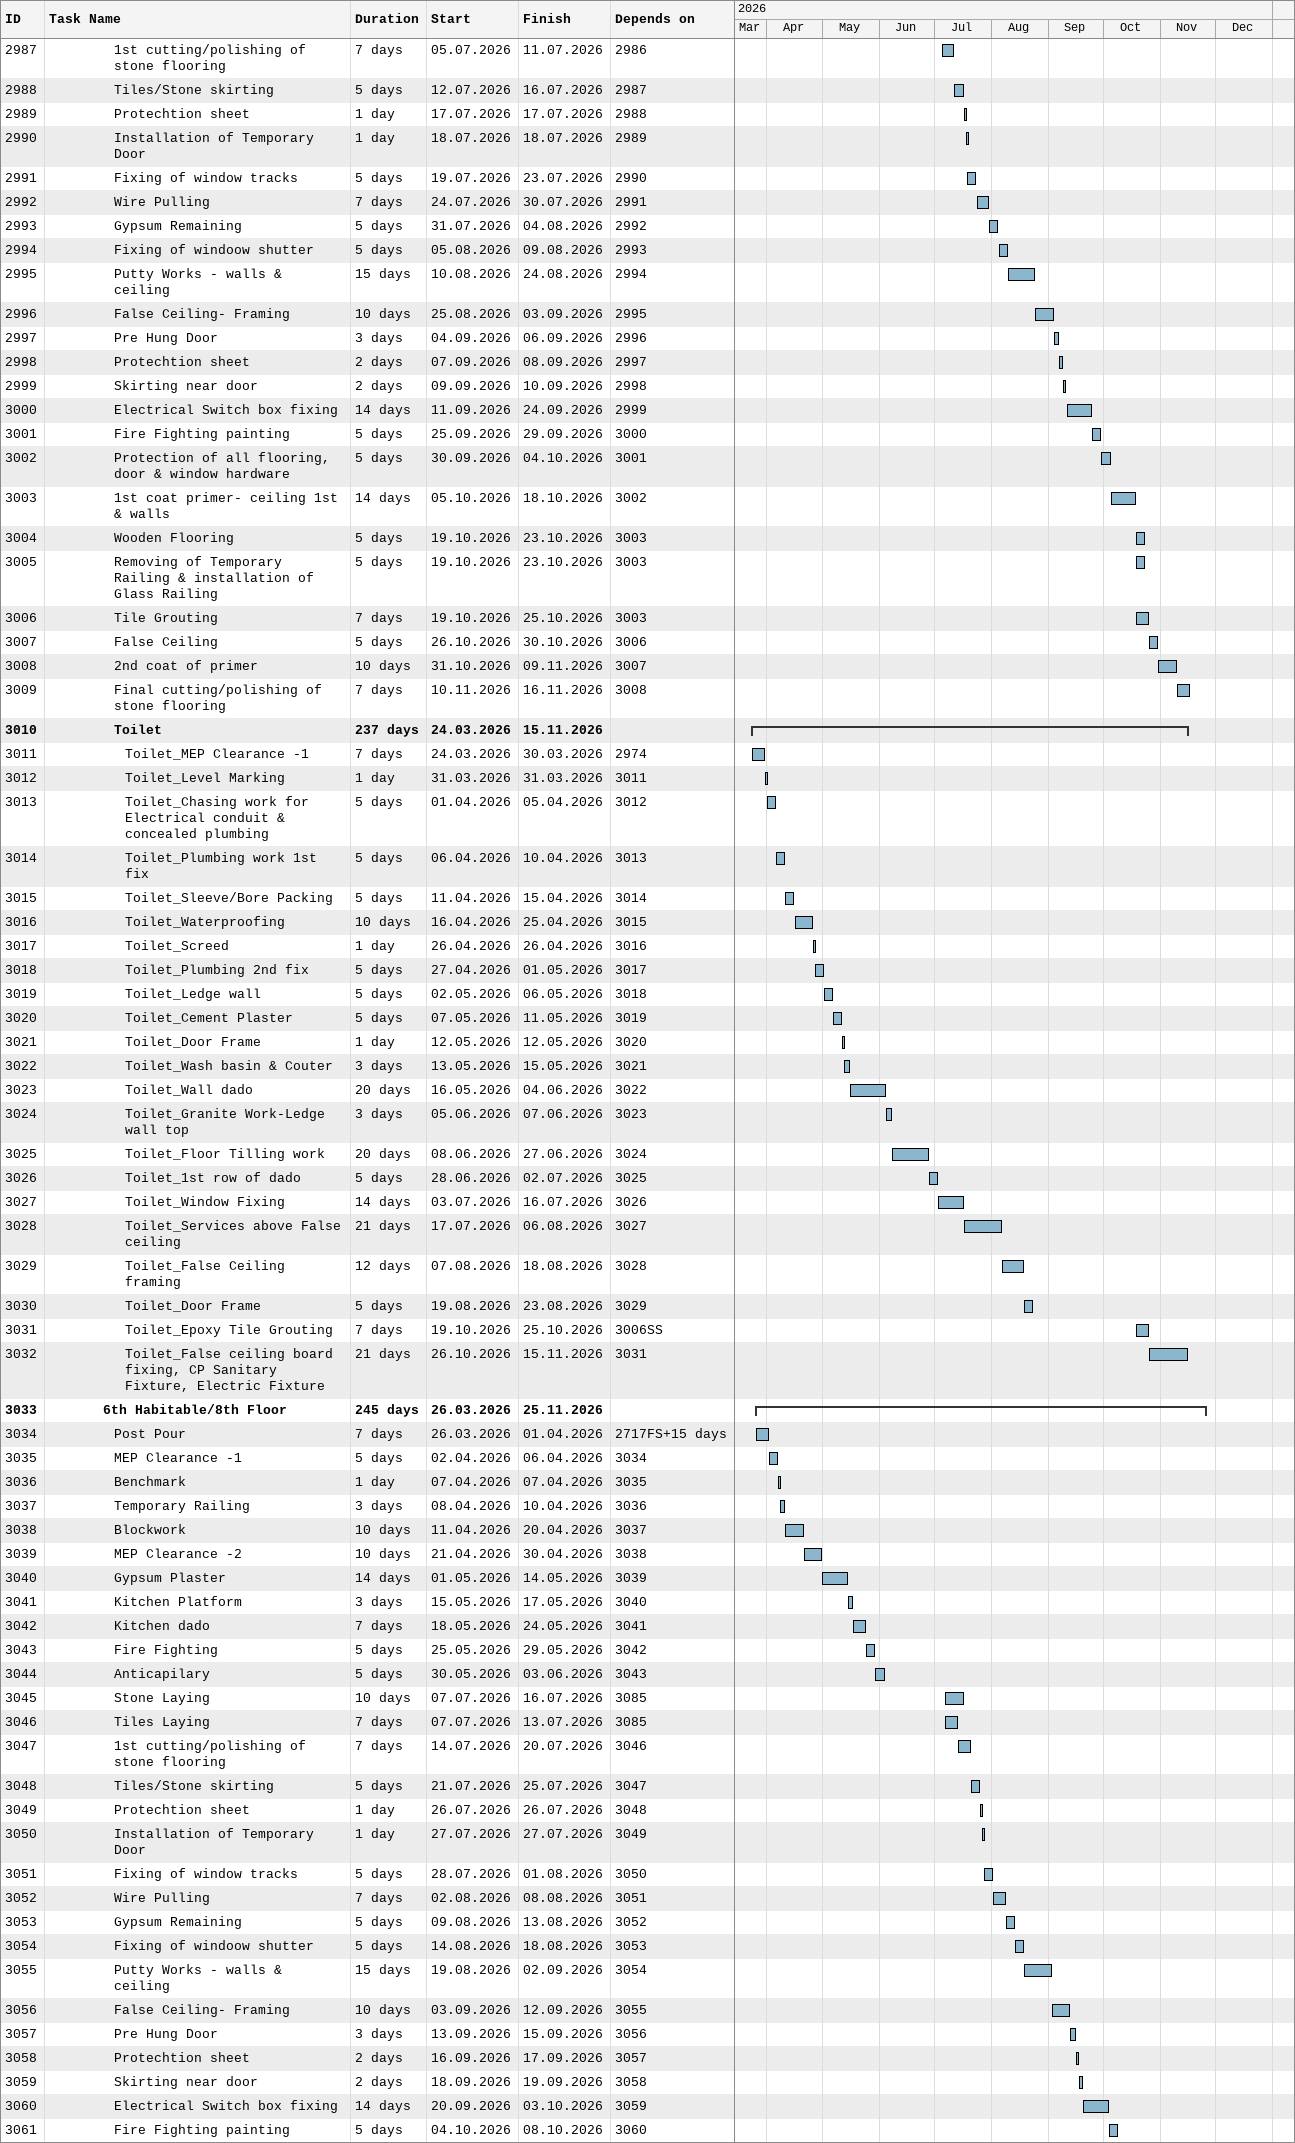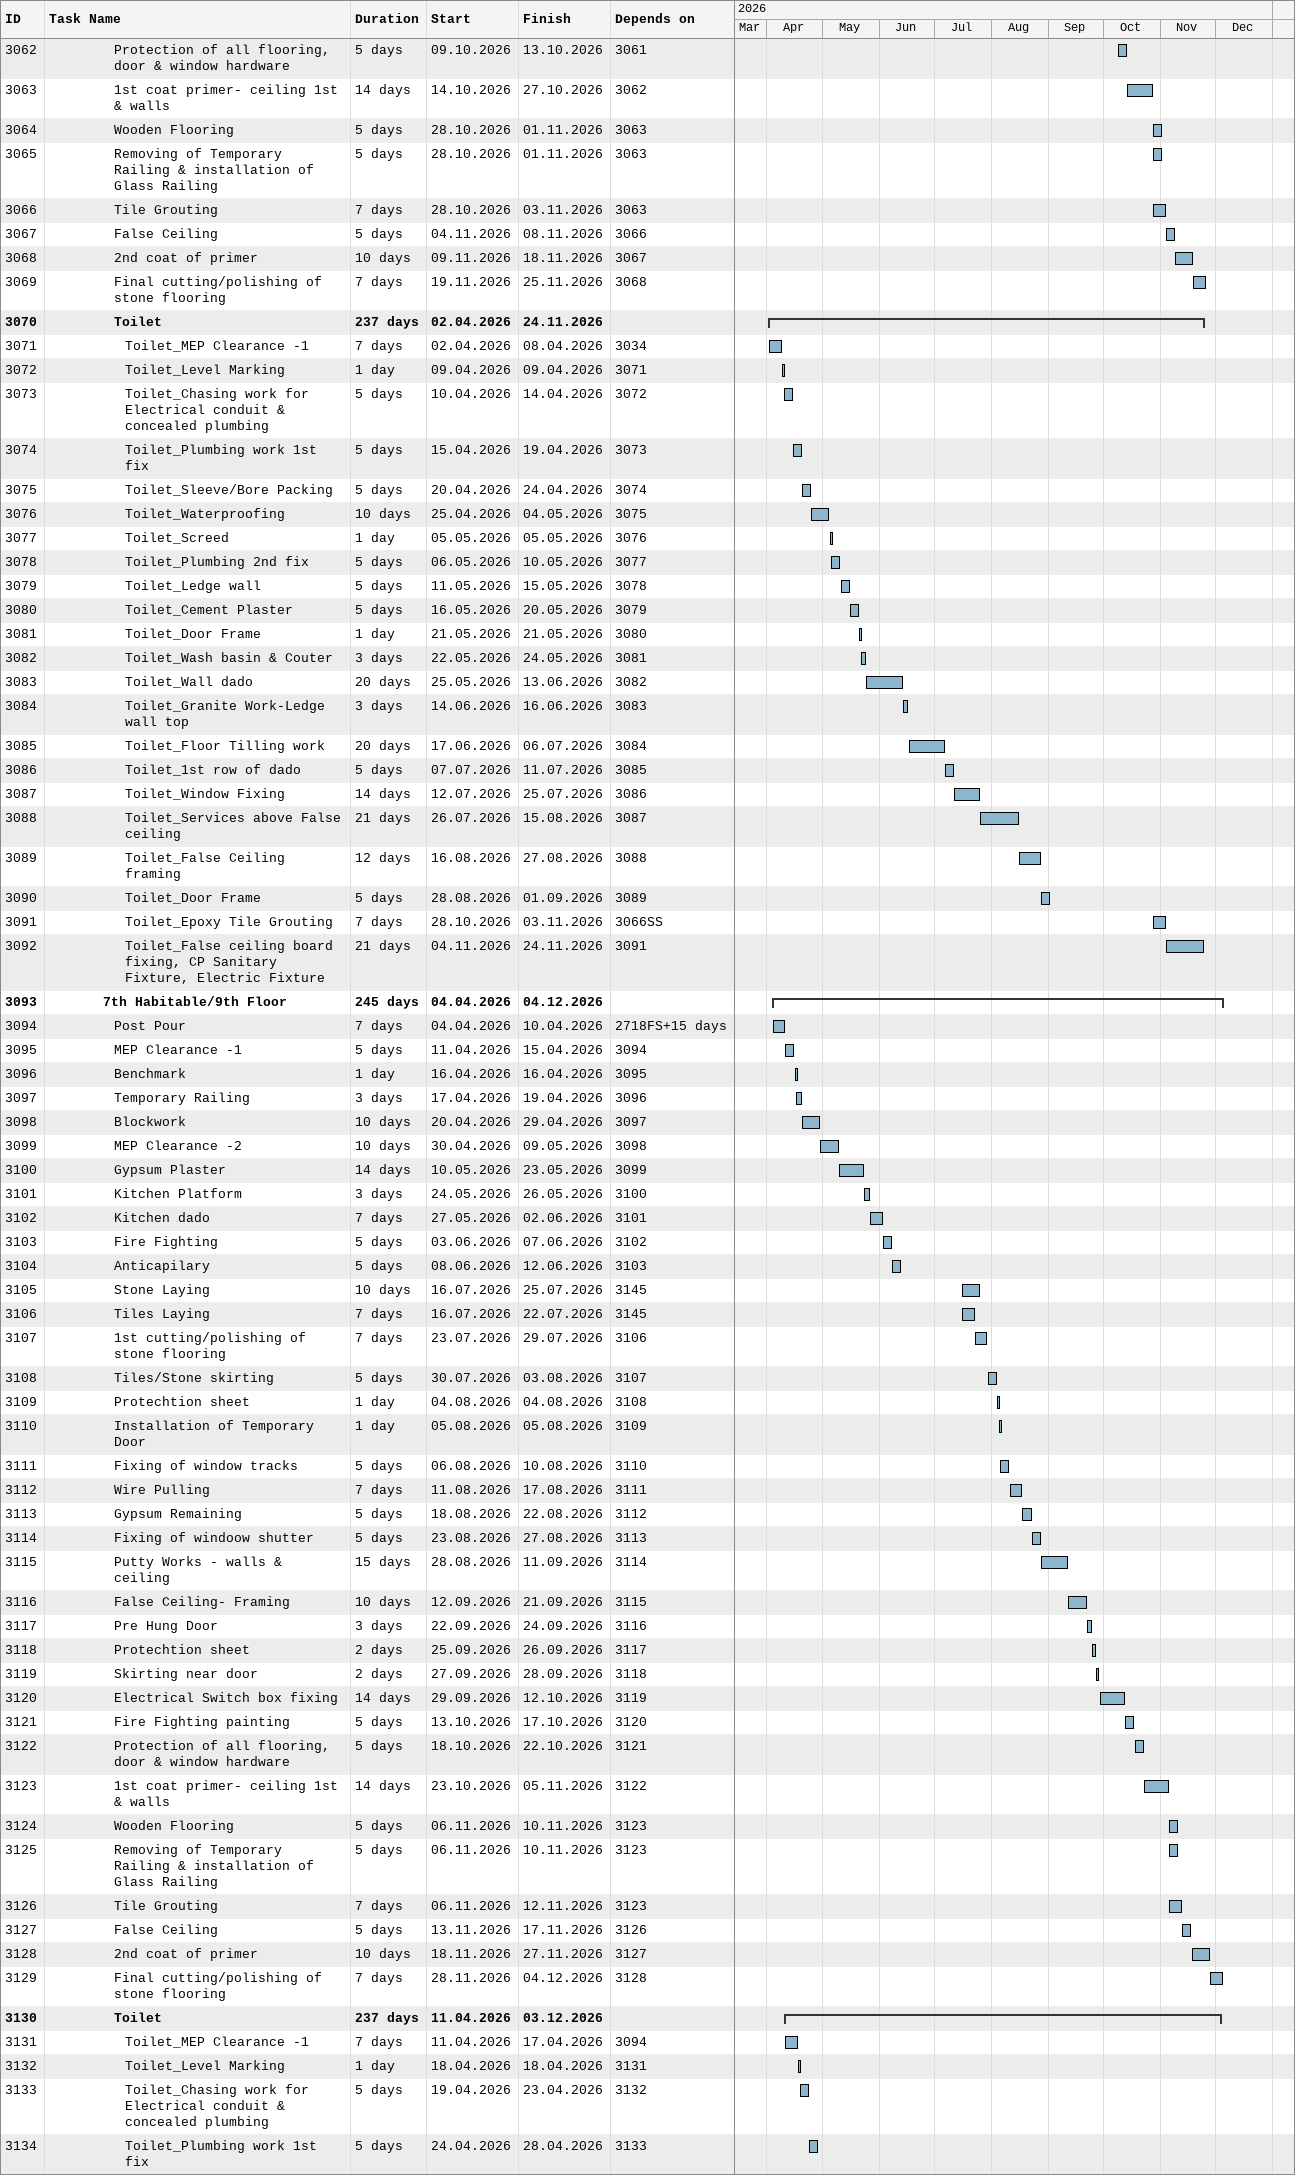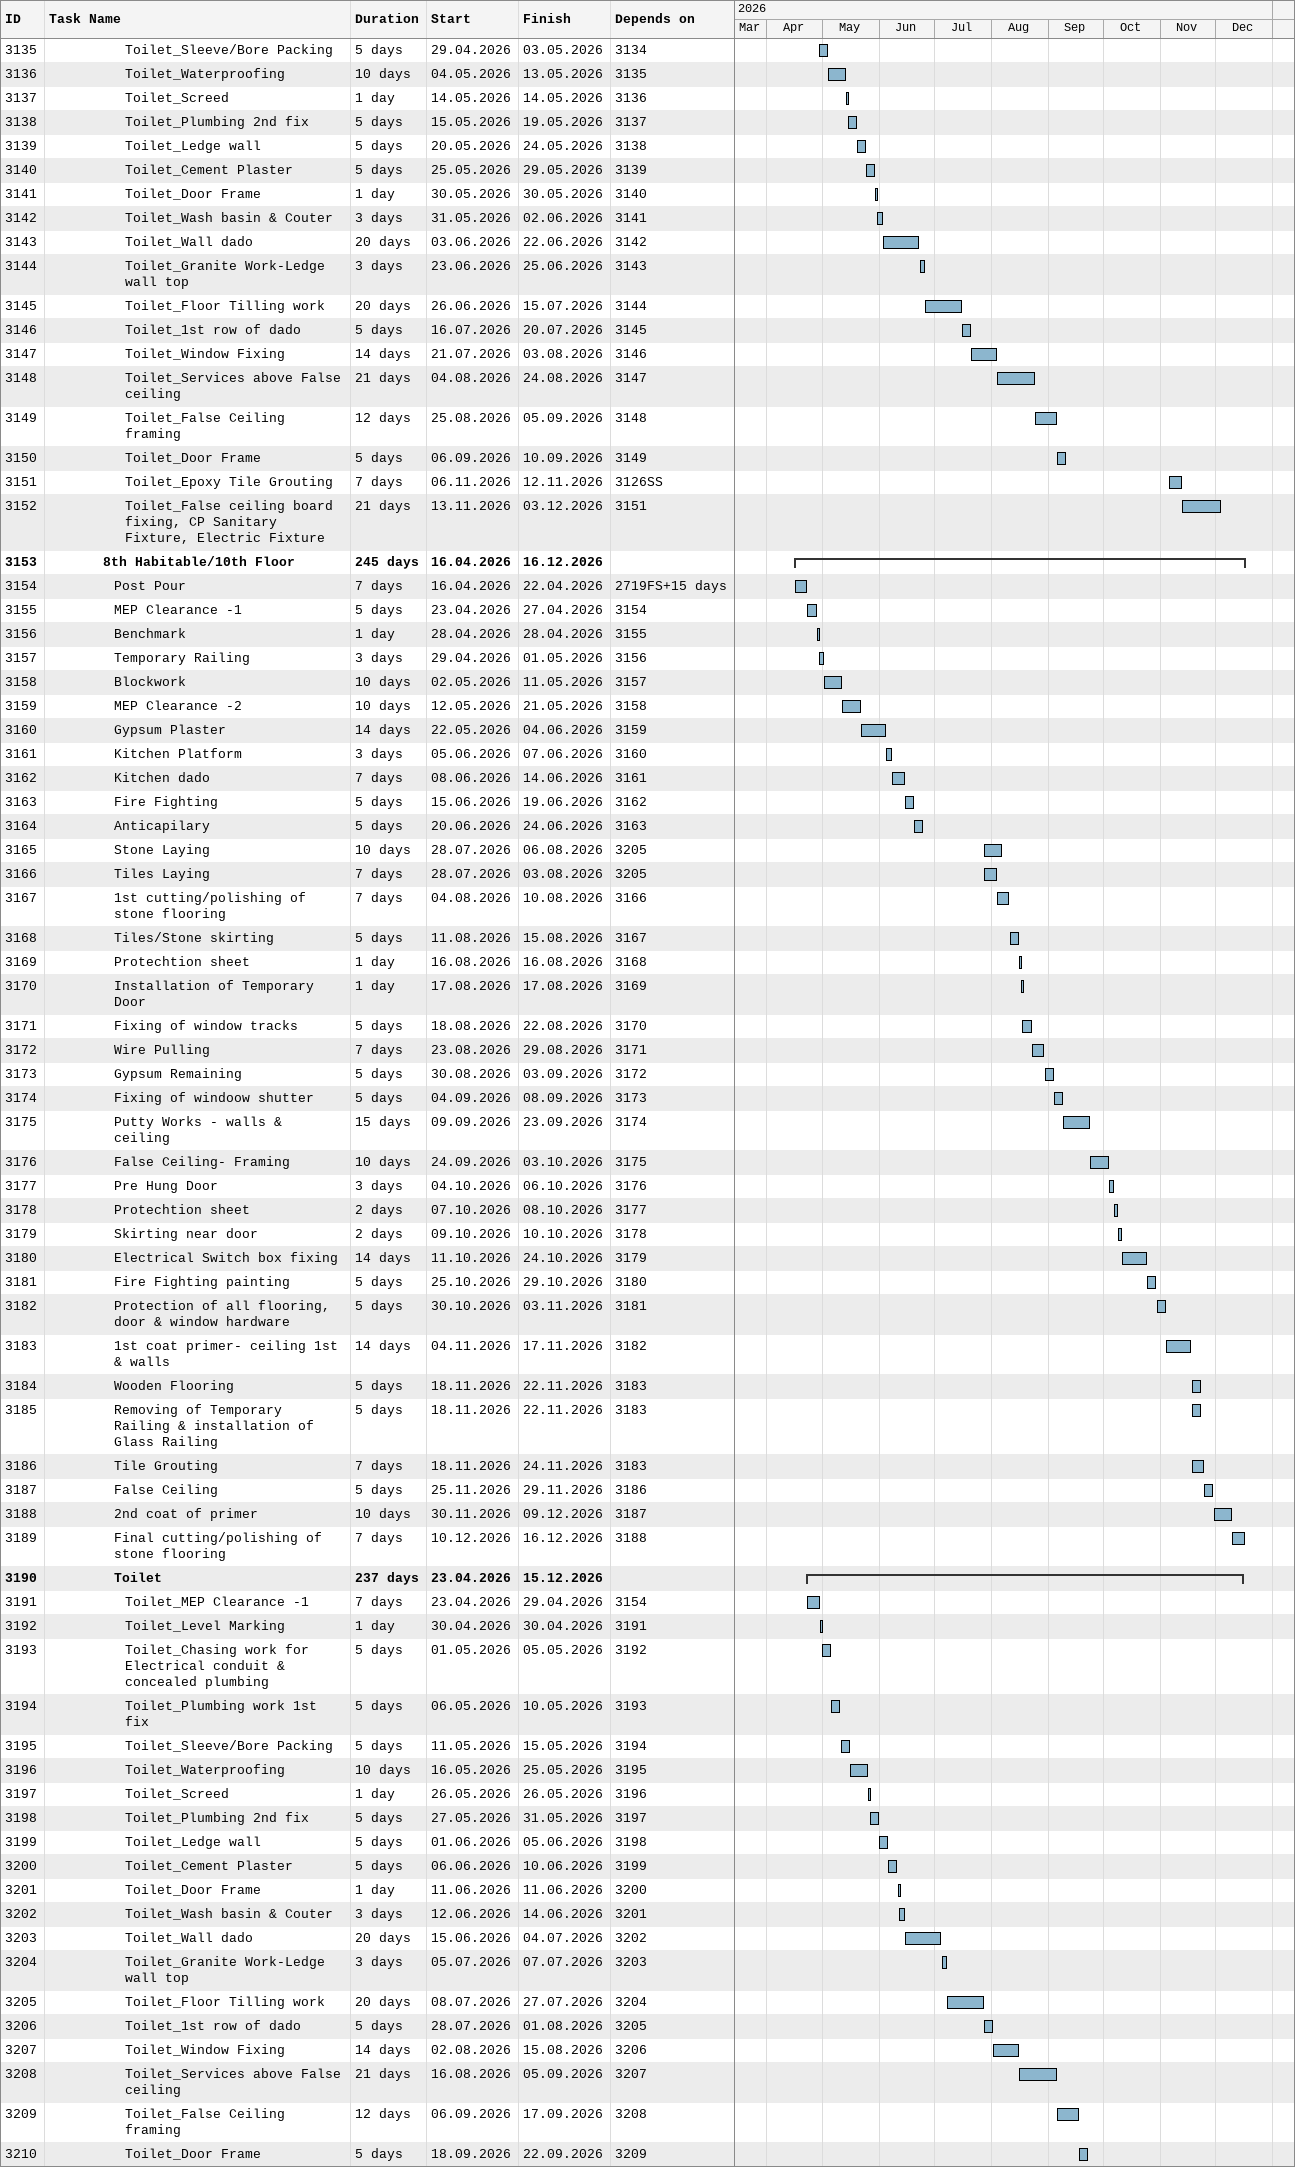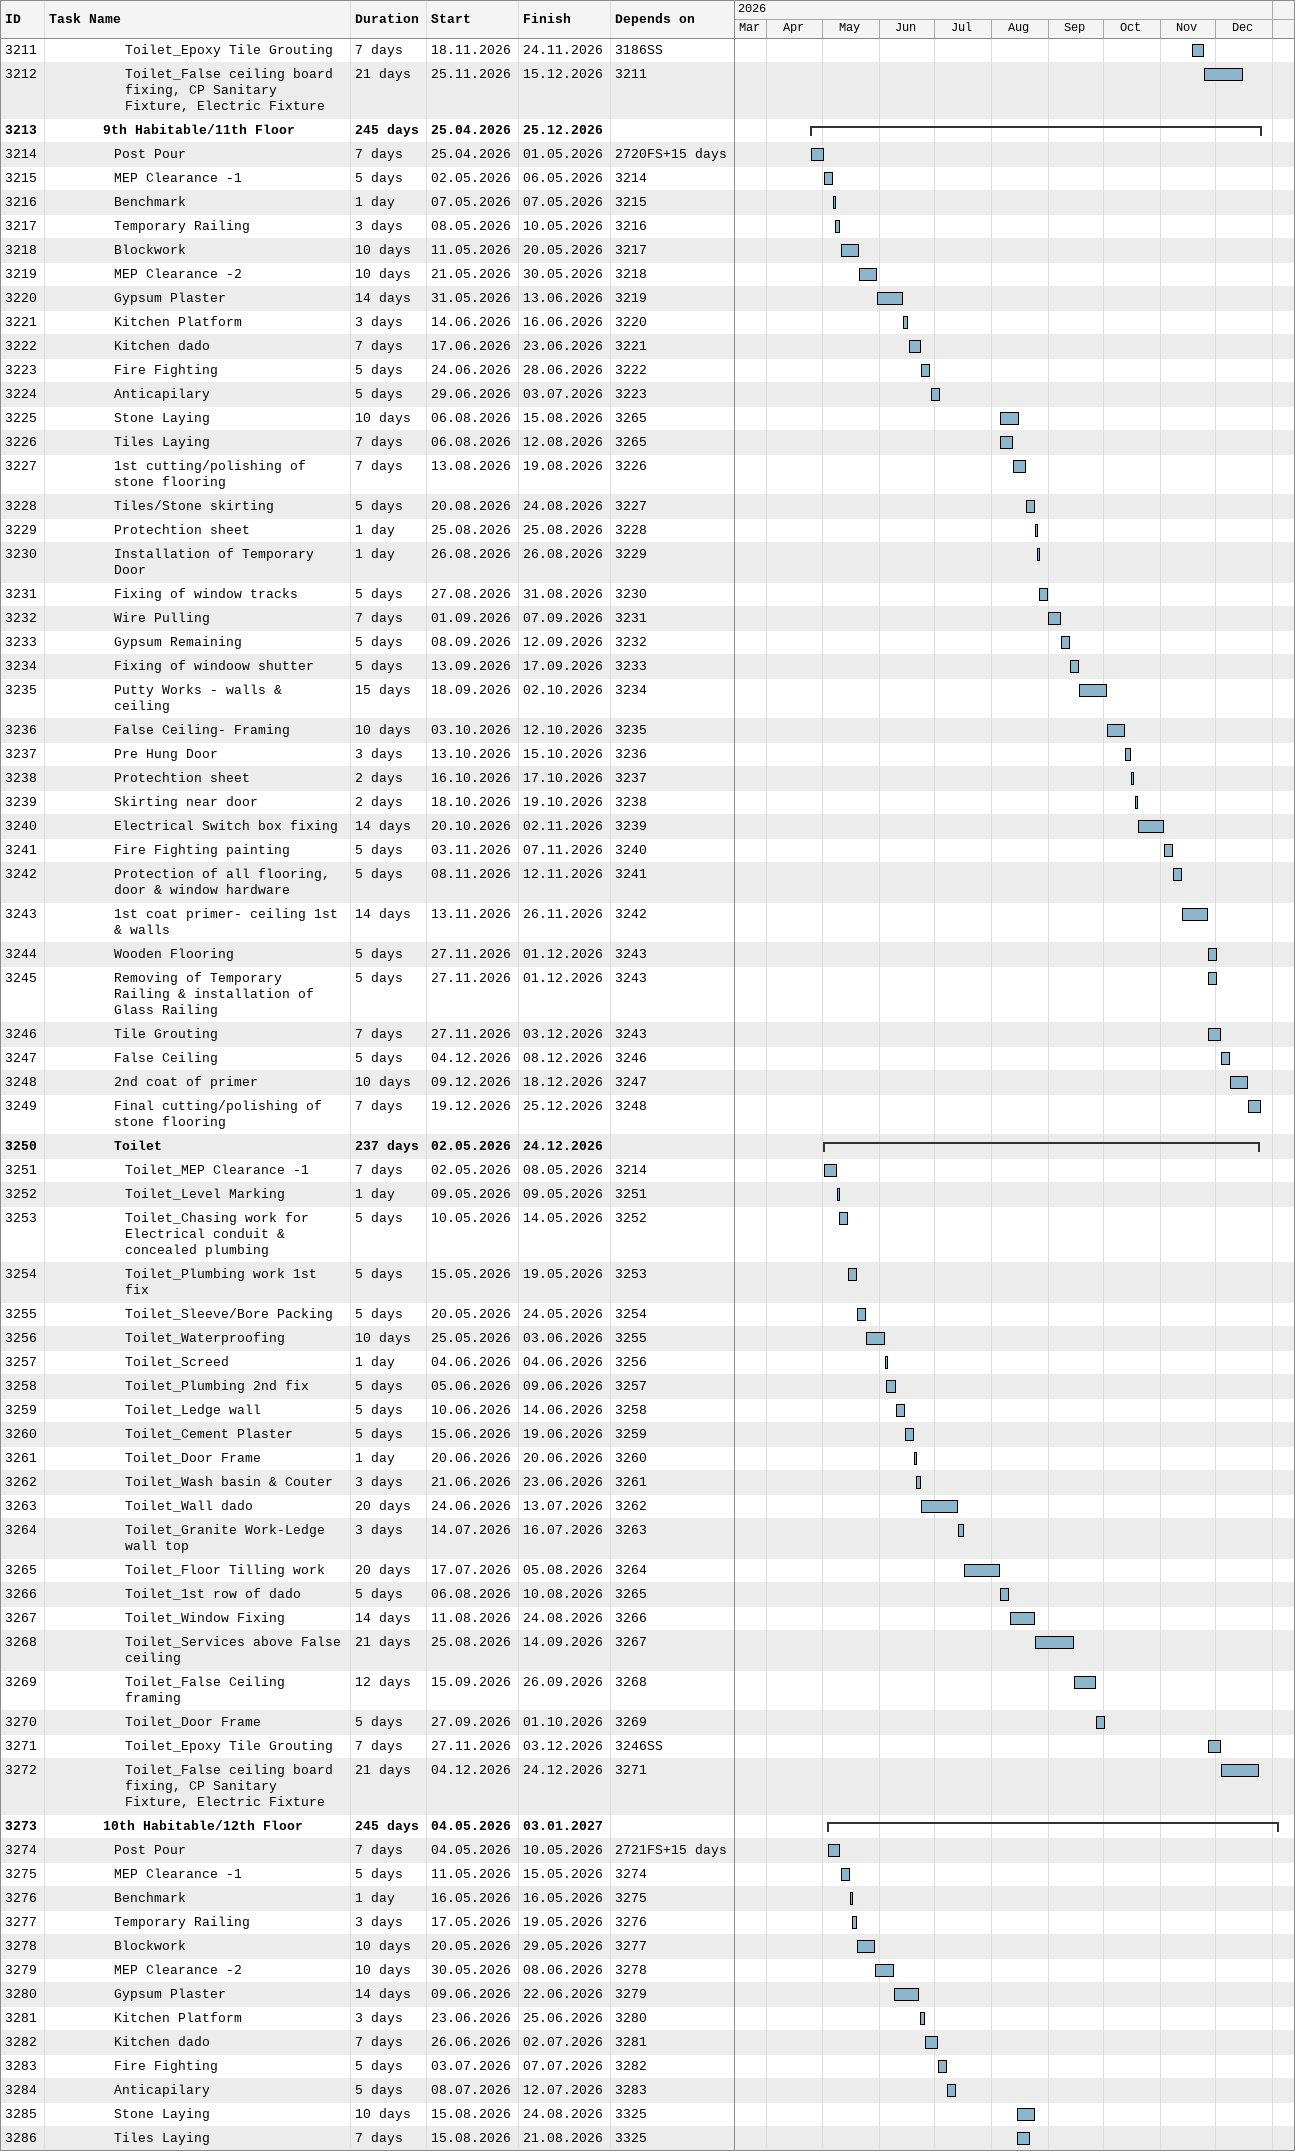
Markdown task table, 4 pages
| ID | Level | Task | Duration | Start | Finish | Predecessors |
|---|---|---|---|---|---|---|
| 2987 | 7 | 1st cutting/polishing of stone flooring | 7d | 2026-07-05 | 2026-07-11 | 2986 |
| 2988 | 7 | Tiles/Stone skirting | 5d | 2026-07-12 | 2026-07-16 | 2987 |
| 2989 | 7 | Protechtion sheet | 1d | 2026-07-17 | 2026-07-17 | 2988 |
| 2990 | 7 | Installation of Temporary Door | 1d | 2026-07-18 | 2026-07-18 | 2989 |
| 2991 | 7 | Fixing of window tracks | 5d | 2026-07-19 | 2026-07-23 | 2990 |
| 2992 | 7 | Wire Pulling | 7d | 2026-07-24 | 2026-07-30 | 2991 |
| 2993 | 7 | Gypsum Remaining | 5d | 2026-07-31 | 2026-08-04 | 2992 |
| 2994 | 7 | Fixing of windoow shutter | 5d | 2026-08-05 | 2026-08-09 | 2993 |
| 2995 | 7 | Putty Works - walls & ceiling | 15d | 2026-08-10 | 2026-08-24 | 2994 |
| 2996 | 7 | False Ceiling- Framing | 10d | 2026-08-25 | 2026-09-03 | 2995 |
| 2997 | 7 | Pre Hung Door | 3d | 2026-09-04 | 2026-09-06 | 2996 |
| 2998 | 7 | Protechtion sheet | 2d | 2026-09-07 | 2026-09-08 | 2997 |
| 2999 | 7 | Skirting near door | 2d | 2026-09-09 | 2026-09-10 | 2998 |
| 3000 | 7 | Electrical Switch box fixing | 14d | 2026-09-11 | 2026-09-24 | 2999 |
| 3001 | 7 | Fire Fighting painting | 5d | 2026-09-25 | 2026-09-29 | 3000 |
| 3002 | 7 | Protection of all flooring, door & window hardware | 5d | 2026-09-30 | 2026-10-04 | 3001 |
| 3003 | 7 | 1st coat primer- ceiling 1st & walls | 14d | 2026-10-05 | 2026-10-18 | 3002 |
| 3004 | 7 | Wooden Flooring | 5d | 2026-10-19 | 2026-10-23 | 3003 |
| 3005 | 7 | Removing of Temporary Railing & installation of Glass Railing | 5d | 2026-10-19 | 2026-10-23 | 3003 |
| 3006 | 7 | Tile Grouting | 7d | 2026-10-19 | 2026-10-25 | 3003 |
| 3007 | 7 | False Ceiling | 5d | 2026-10-26 | 2026-10-30 | 3006 |
| 3008 | 7 | 2nd coat of primer | 10d | 2026-10-31 | 2026-11-09 | 3007 |
| 3009 | 7 | Final cutting/polishing of stone flooring | 7d | 2026-11-10 | 2026-11-16 | 3008 |
| 3010 | 7 | **Toilet** | 237d | 2026-03-24 | 2026-11-15 |  |
| 3011 | 8 | Toilet_MEP Clearance -1 | 7d | 2026-03-24 | 2026-03-30 | 2974 |
| 3012 | 8 | Toilet_Level Marking | 1d | 2026-03-31 | 2026-03-31 | 3011 |
| 3013 | 8 | Toilet_Chasing work for Electrical conduit & concealed plumbing | 5d | 2026-04-01 | 2026-04-05 | 3012 |
| 3014 | 8 | Toilet_Plumbing work 1st fix | 5d | 2026-04-06 | 2026-04-10 | 3013 |
| 3015 | 8 | Toilet_Sleeve/Bore Packing | 5d | 2026-04-11 | 2026-04-15 | 3014 |
| 3016 | 8 | Toilet_Waterproofing | 10d | 2026-04-16 | 2026-04-25 | 3015 |
| 3017 | 8 | Toilet_Screed | 1d | 2026-04-26 | 2026-04-26 | 3016 |
| 3018 | 8 | Toilet_Plumbing 2nd fix | 5d | 2026-04-27 | 2026-05-01 | 3017 |
| 3019 | 8 | Toilet_Ledge wall | 5d | 2026-05-02 | 2026-05-06 | 3018 |
| 3020 | 8 | Toilet_Cement Plaster | 5d | 2026-05-07 | 2026-05-11 | 3019 |
| 3021 | 8 | Toilet_Door Frame | 1d | 2026-05-12 | 2026-05-12 | 3020 |
| 3022 | 8 | Toilet_Wash basin & Couter | 3d | 2026-05-13 | 2026-05-15 | 3021 |
| 3023 | 8 | Toilet_Wall dado | 20d | 2026-05-16 | 2026-06-04 | 3022 |
| 3024 | 8 | Toilet_Granite Work-Ledge wall top | 3d | 2026-06-05 | 2026-06-07 | 3023 |
| 3025 | 8 | Toilet_Floor Tilling work | 20d | 2026-06-08 | 2026-06-27 | 3024 |
| 3026 | 8 | Toilet_1st row of dado | 5d | 2026-06-28 | 2026-07-02 | 3025 |
| 3027 | 8 | Toilet_Window Fixing | 14d | 2026-07-03 | 2026-07-16 | 3026 |
| 3028 | 8 | Toilet_Services above False ceiling | 21d | 2026-07-17 | 2026-08-06 | 3027 |
| 3029 | 8 | Toilet_False Ceiling framing | 12d | 2026-08-07 | 2026-08-18 | 3028 |
| 3030 | 8 | Toilet_Door Frame | 5d | 2026-08-19 | 2026-08-23 | 3029 |
| 3031 | 8 | Toilet_Epoxy Tile Grouting | 7d | 2026-10-19 | 2026-10-25 | 3006SS |
| 3032 | 8 | Toilet_False ceiling board fixing, CP Sanitary Fixture, Electric Fixture | 21d | 2026-10-26 | 2026-11-15 | 3031 |
| 3033 | 6 | **6th Habitable/8th Floor** | 245d | 2026-03-26 | 2026-11-25 |  |
| 3034 | 7 | Post Pour | 7d | 2026-03-26 | 2026-04-01 | 2717FS+15d |
| 3035 | 7 | MEP Clearance -1 | 5d | 2026-04-02 | 2026-04-06 | 3034 |
| 3036 | 7 | Benchmark | 1d | 2026-04-07 | 2026-04-07 | 3035 |
| 3037 | 7 | Temporary Railing | 3d | 2026-04-08 | 2026-04-10 | 3036 |
| 3038 | 7 | Blockwork | 10d | 2026-04-11 | 2026-04-20 | 3037 |
| 3039 | 7 | MEP Clearance -2 | 10d | 2026-04-21 | 2026-04-30 | 3038 |
| 3040 | 7 | Gypsum Plaster | 14d | 2026-05-01 | 2026-05-14 | 3039 |
| 3041 | 7 | Kitchen Platform | 3d | 2026-05-15 | 2026-05-17 | 3040 |
| 3042 | 7 | Kitchen dado | 7d | 2026-05-18 | 2026-05-24 | 3041 |
| 3043 | 7 | Fire Fighting | 5d | 2026-05-25 | 2026-05-29 | 3042 |
| 3044 | 7 | Anticapilary | 5d | 2026-05-30 | 2026-06-03 | 3043 |
| 3045 | 7 | Stone Laying | 10d | 2026-07-07 | 2026-07-16 | 3085 |
| 3046 | 7 | Tiles Laying | 7d | 2026-07-07 | 2026-07-13 | 3085 |
| 3047 | 7 | 1st cutting/polishing of stone flooring | 7d | 2026-07-14 | 2026-07-20 | 3046 |
| 3048 | 7 | Tiles/Stone skirting | 5d | 2026-07-21 | 2026-07-25 | 3047 |
| 3049 | 7 | Protechtion sheet | 1d | 2026-07-26 | 2026-07-26 | 3048 |
| 3050 | 7 | Installation of Temporary Door | 1d | 2026-07-27 | 2026-07-27 | 3049 |
| 3051 | 7 | Fixing of window tracks | 5d | 2026-07-28 | 2026-08-01 | 3050 |
| 3052 | 7 | Wire Pulling | 7d | 2026-08-02 | 2026-08-08 | 3051 |
| 3053 | 7 | Gypsum Remaining | 5d | 2026-08-09 | 2026-08-13 | 3052 |
| 3054 | 7 | Fixing of windoow shutter | 5d | 2026-08-14 | 2026-08-18 | 3053 |
| 3055 | 7 | Putty Works - walls & ceiling | 15d | 2026-08-19 | 2026-09-02 | 3054 |
| 3056 | 7 | False Ceiling- Framing | 10d | 2026-09-03 | 2026-09-12 | 3055 |
| 3057 | 7 | Pre Hung Door | 3d | 2026-09-13 | 2026-09-15 | 3056 |
| 3058 | 7 | Protechtion sheet | 2d | 2026-09-16 | 2026-09-17 | 3057 |
| 3059 | 7 | Skirting near door | 2d | 2026-09-18 | 2026-09-19 | 3058 |
| 3060 | 7 | Electrical Switch box fixing | 14d | 2026-09-20 | 2026-10-03 | 3059 |
| 3061 | 7 | Fire Fighting painting | 5d | 2026-10-04 | 2026-10-08 | 3060 |
| 3062 | 7 | Protection of all flooring, door & window hardware | 5d | 2026-10-09 | 2026-10-13 | 3061 |
| 3063 | 7 | 1st coat primer- ceiling 1st & walls | 14d | 2026-10-14 | 2026-10-27 | 3062 |
| 3064 | 7 | Wooden Flooring | 5d | 2026-10-28 | 2026-11-01 | 3063 |
| 3065 | 7 | Removing of Temporary Railing & installation of Glass Railing | 5d | 2026-10-28 | 2026-11-01 | 3063 |
| 3066 | 7 | Tile Grouting | 7d | 2026-10-28 | 2026-11-03 | 3063 |
| 3067 | 7 | False Ceiling | 5d | 2026-11-04 | 2026-11-08 | 3066 |
| 3068 | 7 | 2nd coat of primer | 10d | 2026-11-09 | 2026-11-18 | 3067 |
| 3069 | 7 | Final cutting/polishing of stone flooring | 7d | 2026-11-19 | 2026-11-25 | 3068 |
| 3070 | 7 | **Toilet** | 237d | 2026-04-02 | 2026-11-24 |  |
| 3071 | 8 | Toilet_MEP Clearance -1 | 7d | 2026-04-02 | 2026-04-08 | 3034 |
| 3072 | 8 | Toilet_Level Marking | 1d | 2026-04-09 | 2026-04-09 | 3071 |
| 3073 | 8 | Toilet_Chasing work for Electrical conduit & concealed plumbing | 5d | 2026-04-10 | 2026-04-14 | 3072 |
| 3074 | 8 | Toilet_Plumbing work 1st fix | 5d | 2026-04-15 | 2026-04-19 | 3073 |
| 3075 | 8 | Toilet_Sleeve/Bore Packing | 5d | 2026-04-20 | 2026-04-24 | 3074 |
| 3076 | 8 | Toilet_Waterproofing | 10d | 2026-04-25 | 2026-05-04 | 3075 |
| 3077 | 8 | Toilet_Screed | 1d | 2026-05-05 | 2026-05-05 | 3076 |
| 3078 | 8 | Toilet_Plumbing 2nd fix | 5d | 2026-05-06 | 2026-05-10 | 3077 |
| 3079 | 8 | Toilet_Ledge wall | 5d | 2026-05-11 | 2026-05-15 | 3078 |
| 3080 | 8 | Toilet_Cement Plaster | 5d | 2026-05-16 | 2026-05-20 | 3079 |
| 3081 | 8 | Toilet_Door Frame | 1d | 2026-05-21 | 2026-05-21 | 3080 |
| 3082 | 8 | Toilet_Wash basin & Couter | 3d | 2026-05-22 | 2026-05-24 | 3081 |
| 3083 | 8 | Toilet_Wall dado | 20d | 2026-05-25 | 2026-06-13 | 3082 |
| 3084 | 8 | Toilet_Granite Work-Ledge wall top | 3d | 2026-06-14 | 2026-06-16 | 3083 |
| 3085 | 8 | Toilet_Floor Tilling work | 20d | 2026-06-17 | 2026-07-06 | 3084 |
| 3086 | 8 | Toilet_1st row of dado | 5d | 2026-07-07 | 2026-07-11 | 3085 |
| 3087 | 8 | Toilet_Window Fixing | 14d | 2026-07-12 | 2026-07-25 | 3086 |
| 3088 | 8 | Toilet_Services above False ceiling | 21d | 2026-07-26 | 2026-08-15 | 3087 |
| 3089 | 8 | Toilet_False Ceiling framing | 12d | 2026-08-16 | 2026-08-27 | 3088 |
| 3090 | 8 | Toilet_Door Frame | 5d | 2026-08-28 | 2026-09-01 | 3089 |
| 3091 | 8 | Toilet_Epoxy Tile Grouting | 7d | 2026-10-28 | 2026-11-03 | 3066SS |
| 3092 | 8 | Toilet_False ceiling board fixing, CP Sanitary Fixture, Electric Fixture | 21d | 2026-11-04 | 2026-11-24 | 3091 |
| 3093 | 6 | **7th Habitable/9th Floor** | 245d | 2026-04-04 | 2026-12-04 |  |
| 3094 | 7 | Post Pour | 7d | 2026-04-04 | 2026-04-10 | 2718FS+15d |
| 3095 | 7 | MEP Clearance -1 | 5d | 2026-04-11 | 2026-04-15 | 3094 |
| 3096 | 7 | Benchmark | 1d | 2026-04-16 | 2026-04-16 | 3095 |
| 3097 | 7 | Temporary Railing | 3d | 2026-04-17 | 2026-04-19 | 3096 |
| 3098 | 7 | Blockwork | 10d | 2026-04-20 | 2026-04-29 | 3097 |
| 3099 | 7 | MEP Clearance -2 | 10d | 2026-04-30 | 2026-05-09 | 3098 |
| 3100 | 7 | Gypsum Plaster | 14d | 2026-05-10 | 2026-05-23 | 3099 |
| 3101 | 7 | Kitchen Platform | 3d | 2026-05-24 | 2026-05-26 | 3100 |
| 3102 | 7 | Kitchen dado | 7d | 2026-05-27 | 2026-06-02 | 3101 |
| 3103 | 7 | Fire Fighting | 5d | 2026-06-03 | 2026-06-07 | 3102 |
| 3104 | 7 | Anticapilary | 5d | 2026-06-08 | 2026-06-12 | 3103 |
| 3105 | 7 | Stone Laying | 10d | 2026-07-16 | 2026-07-25 | 3145 |
| 3106 | 7 | Tiles Laying | 7d | 2026-07-16 | 2026-07-22 | 3145 |
| 3107 | 7 | 1st cutting/polishing of stone flooring | 7d | 2026-07-23 | 2026-07-29 | 3106 |
| 3108 | 7 | Tiles/Stone skirting | 5d | 2026-07-30 | 2026-08-03 | 3107 |
| 3109 | 7 | Protechtion sheet | 1d | 2026-08-04 | 2026-08-04 | 3108 |
| 3110 | 7 | Installation of Temporary Door | 1d | 2026-08-05 | 2026-08-05 | 3109 |
| 3111 | 7 | Fixing of window tracks | 5d | 2026-08-06 | 2026-08-10 | 3110 |
| 3112 | 7 | Wire Pulling | 7d | 2026-08-11 | 2026-08-17 | 3111 |
| 3113 | 7 | Gypsum Remaining | 5d | 2026-08-18 | 2026-08-22 | 3112 |
| 3114 | 7 | Fixing of windoow shutter | 5d | 2026-08-23 | 2026-08-27 | 3113 |
| 3115 | 7 | Putty Works - walls & ceiling | 15d | 2026-08-28 | 2026-09-11 | 3114 |
| 3116 | 7 | False Ceiling- Framing | 10d | 2026-09-12 | 2026-09-21 | 3115 |
| 3117 | 7 | Pre Hung Door | 3d | 2026-09-22 | 2026-09-24 | 3116 |
| 3118 | 7 | Protechtion sheet | 2d | 2026-09-25 | 2026-09-26 | 3117 |
| 3119 | 7 | Skirting near door | 2d | 2026-09-27 | 2026-09-28 | 3118 |
| 3120 | 7 | Electrical Switch box fixing | 14d | 2026-09-29 | 2026-10-12 | 3119 |
| 3121 | 7 | Fire Fighting painting | 5d | 2026-10-13 | 2026-10-17 | 3120 |
| 3122 | 7 | Protection of all flooring, door & window hardware | 5d | 2026-10-18 | 2026-10-22 | 3121 |
| 3123 | 7 | 1st coat primer- ceiling 1st & walls | 14d | 2026-10-23 | 2026-11-05 | 3122 |
| 3124 | 7 | Wooden Flooring | 5d | 2026-11-06 | 2026-11-10 | 3123 |
| 3125 | 7 | Removing of Temporary Railing & installation of Glass Railing | 5d | 2026-11-06 | 2026-11-10 | 3123 |
| 3126 | 7 | Tile Grouting | 7d | 2026-11-06 | 2026-11-12 | 3123 |
| 3127 | 7 | False Ceiling | 5d | 2026-11-13 | 2026-11-17 | 3126 |
| 3128 | 7 | 2nd coat of primer | 10d | 2026-11-18 | 2026-11-27 | 3127 |
| 3129 | 7 | Final cutting/polishing of stone flooring | 7d | 2026-11-28 | 2026-12-04 | 3128 |
| 3130 | 7 | **Toilet** | 237d | 2026-04-11 | 2026-12-03 |  |
| 3131 | 8 | Toilet_MEP Clearance -1 | 7d | 2026-04-11 | 2026-04-17 | 3094 |
| 3132 | 8 | Toilet_Level Marking | 1d | 2026-04-18 | 2026-04-18 | 3131 |
| 3133 | 8 | Toilet_Chasing work for Electrical conduit & concealed plumbing | 5d | 2026-04-19 | 2026-04-23 | 3132 |
| 3134 | 8 | Toilet_Plumbing work 1st fix | 5d | 2026-04-24 | 2026-04-28 | 3133 |
| 3135 | 8 | Toilet_Sleeve/Bore Packing | 5d | 2026-04-29 | 2026-05-03 | 3134 |
| 3136 | 8 | Toilet_Waterproofing | 10d | 2026-05-04 | 2026-05-13 | 3135 |
| 3137 | 8 | Toilet_Screed | 1d | 2026-05-14 | 2026-05-14 | 3136 |
| 3138 | 8 | Toilet_Plumbing 2nd fix | 5d | 2026-05-15 | 2026-05-19 | 3137 |
| 3139 | 8 | Toilet_Ledge wall | 5d | 2026-05-20 | 2026-05-24 | 3138 |
| 3140 | 8 | Toilet_Cement Plaster | 5d | 2026-05-25 | 2026-05-29 | 3139 |
| 3141 | 8 | Toilet_Door Frame | 1d | 2026-05-30 | 2026-05-30 | 3140 |
| 3142 | 8 | Toilet_Wash basin & Couter | 3d | 2026-05-31 | 2026-06-02 | 3141 |
| 3143 | 8 | Toilet_Wall dado | 20d | 2026-06-03 | 2026-06-22 | 3142 |
| 3144 | 8 | Toilet_Granite Work-Ledge wall top | 3d | 2026-06-23 | 2026-06-25 | 3143 |
| 3145 | 8 | Toilet_Floor Tilling work | 20d | 2026-06-26 | 2026-07-15 | 3144 |
| 3146 | 8 | Toilet_1st row of dado | 5d | 2026-07-16 | 2026-07-20 | 3145 |
| 3147 | 8 | Toilet_Window Fixing | 14d | 2026-07-21 | 2026-08-03 | 3146 |
| 3148 | 8 | Toilet_Services above False ceiling | 21d | 2026-08-04 | 2026-08-24 | 3147 |
| 3149 | 8 | Toilet_False Ceiling framing | 12d | 2026-08-25 | 2026-09-05 | 3148 |
| 3150 | 8 | Toilet_Door Frame | 5d | 2026-09-06 | 2026-09-10 | 3149 |
| 3151 | 8 | Toilet_Epoxy Tile Grouting | 7d | 2026-11-06 | 2026-11-12 | 3126SS |
| 3152 | 8 | Toilet_False ceiling board fixing, CP Sanitary Fixture, Electric Fixture | 21d | 2026-11-13 | 2026-12-03 | 3151 |
| 3153 | 6 | **8th Habitable/10th Floor** | 245d | 2026-04-16 | 2026-12-16 |  |
| 3154 | 7 | Post Pour | 7d | 2026-04-16 | 2026-04-22 | 2719FS+15d |
| 3155 | 7 | MEP Clearance -1 | 5d | 2026-04-23 | 2026-04-27 | 3154 |
| 3156 | 7 | Benchmark | 1d | 2026-04-28 | 2026-04-28 | 3155 |
| 3157 | 7 | Temporary Railing | 3d | 2026-04-29 | 2026-05-01 | 3156 |
| 3158 | 7 | Blockwork | 10d | 2026-05-02 | 2026-05-11 | 3157 |
| 3159 | 7 | MEP Clearance -2 | 10d | 2026-05-12 | 2026-05-21 | 3158 |
| 3160 | 7 | Gypsum Plaster | 14d | 2026-05-22 | 2026-06-04 | 3159 |
| 3161 | 7 | Kitchen Platform | 3d | 2026-06-05 | 2026-06-07 | 3160 |
| 3162 | 7 | Kitchen dado | 7d | 2026-06-08 | 2026-06-14 | 3161 |
| 3163 | 7 | Fire Fighting | 5d | 2026-06-15 | 2026-06-19 | 3162 |
| 3164 | 7 | Anticapilary | 5d | 2026-06-20 | 2026-06-24 | 3163 |
| 3165 | 7 | Stone Laying | 10d | 2026-07-28 | 2026-08-06 | 3205 |
| 3166 | 7 | Tiles Laying | 7d | 2026-07-28 | 2026-08-03 | 3205 |
| 3167 | 7 | 1st cutting/polishing of stone flooring | 7d | 2026-08-04 | 2026-08-10 | 3166 |
| 3168 | 7 | Tiles/Stone skirting | 5d | 2026-08-11 | 2026-08-15 | 3167 |
| 3169 | 7 | Protechtion sheet | 1d | 2026-08-16 | 2026-08-16 | 3168 |
| 3170 | 7 | Installation of Temporary Door | 1d | 2026-08-17 | 2026-08-17 | 3169 |
| 3171 | 7 | Fixing of window tracks | 5d | 2026-08-18 | 2026-08-22 | 3170 |
| 3172 | 7 | Wire Pulling | 7d | 2026-08-23 | 2026-08-29 | 3171 |
| 3173 | 7 | Gypsum Remaining | 5d | 2026-08-30 | 2026-09-03 | 3172 |
| 3174 | 7 | Fixing of windoow shutter | 5d | 2026-09-04 | 2026-09-08 | 3173 |
| 3175 | 7 | Putty Works - walls & ceiling | 15d | 2026-09-09 | 2026-09-23 | 3174 |
| 3176 | 7 | False Ceiling- Framing | 10d | 2026-09-24 | 2026-10-03 | 3175 |
| 3177 | 7 | Pre Hung Door | 3d | 2026-10-04 | 2026-10-06 | 3176 |
| 3178 | 7 | Protechtion sheet | 2d | 2026-10-07 | 2026-10-08 | 3177 |
| 3179 | 7 | Skirting near door | 2d | 2026-10-09 | 2026-10-10 | 3178 |
| 3180 | 7 | Electrical Switch box fixing | 14d | 2026-10-11 | 2026-10-24 | 3179 |
| 3181 | 7 | Fire Fighting painting | 5d | 2026-10-25 | 2026-10-29 | 3180 |
| 3182 | 7 | Protection of all flooring, door & window hardware | 5d | 2026-10-30 | 2026-11-03 | 3181 |
| 3183 | 7 | 1st coat primer- ceiling 1st & walls | 14d | 2026-11-04 | 2026-11-17 | 3182 |
| 3184 | 7 | Wooden Flooring | 5d | 2026-11-18 | 2026-11-22 | 3183 |
| 3185 | 7 | Removing of Temporary Railing & installation of Glass Railing | 5d | 2026-11-18 | 2026-11-22 | 3183 |
| 3186 | 7 | Tile Grouting | 7d | 2026-11-18 | 2026-11-24 | 3183 |
| 3187 | 7 | False Ceiling | 5d | 2026-11-25 | 2026-11-29 | 3186 |
| 3188 | 7 | 2nd coat of primer | 10d | 2026-11-30 | 2026-12-09 | 3187 |
| 3189 | 7 | Final cutting/polishing of stone flooring | 7d | 2026-12-10 | 2026-12-16 | 3188 |
| 3190 | 7 | **Toilet** | 237d | 2026-04-23 | 2026-12-15 |  |
| 3191 | 8 | Toilet_MEP Clearance -1 | 7d | 2026-04-23 | 2026-04-29 | 3154 |
| 3192 | 8 | Toilet_Level Marking | 1d | 2026-04-30 | 2026-04-30 | 3191 |
| 3193 | 8 | Toilet_Chasing work for Electrical conduit & concealed plumbing | 5d | 2026-05-01 | 2026-05-05 | 3192 |
| 3194 | 8 | Toilet_Plumbing work 1st fix | 5d | 2026-05-06 | 2026-05-10 | 3193 |
| 3195 | 8 | Toilet_Sleeve/Bore Packing | 5d | 2026-05-11 | 2026-05-15 | 3194 |
| 3196 | 8 | Toilet_Waterproofing | 10d | 2026-05-16 | 2026-05-25 | 3195 |
| 3197 | 8 | Toilet_Screed | 1d | 2026-05-26 | 2026-05-26 | 3196 |
| 3198 | 8 | Toilet_Plumbing 2nd fix | 5d | 2026-05-27 | 2026-05-31 | 3197 |
| 3199 | 8 | Toilet_Ledge wall | 5d | 2026-06-01 | 2026-06-05 | 3198 |
| 3200 | 8 | Toilet_Cement Plaster | 5d | 2026-06-06 | 2026-06-10 | 3199 |
| 3201 | 8 | Toilet_Door Frame | 1d | 2026-06-11 | 2026-06-11 | 3200 |
| 3202 | 8 | Toilet_Wash basin & Couter | 3d | 2026-06-12 | 2026-06-14 | 3201 |
| 3203 | 8 | Toilet_Wall dado | 20d | 2026-06-15 | 2026-07-04 | 3202 |
| 3204 | 8 | Toilet_Granite Work-Ledge wall top | 3d | 2026-07-05 | 2026-07-07 | 3203 |
| 3205 | 8 | Toilet_Floor Tilling work | 20d | 2026-07-08 | 2026-07-27 | 3204 |
| 3206 | 8 | Toilet_1st row of dado | 5d | 2026-07-28 | 2026-08-01 | 3205 |
| 3207 | 8 | Toilet_Window Fixing | 14d | 2026-08-02 | 2026-08-15 | 3206 |
| 3208 | 8 | Toilet_Services above False ceiling | 21d | 2026-08-16 | 2026-09-05 | 3207 |
| 3209 | 8 | Toilet_False Ceiling framing | 12d | 2026-09-06 | 2026-09-17 | 3208 |
| 3210 | 8 | Toilet_Door Frame | 5d | 2026-09-18 | 2026-09-22 | 3209 |
| 3211 | 8 | Toilet_Epoxy Tile Grouting | 7d | 2026-11-18 | 2026-11-24 | 3186SS |
| 3212 | 8 | Toilet_False ceiling board fixing, CP Sanitary Fixture, Electric Fixture | 21d | 2026-11-25 | 2026-12-15 | 3211 |
| 3213 | 6 | **9th Habitable/11th Floor** | 245d | 2026-04-25 | 2026-12-25 |  |
| 3214 | 7 | Post Pour | 7d | 2026-04-25 | 2026-05-01 | 2720FS+15d |
| 3215 | 7 | MEP Clearance -1 | 5d | 2026-05-02 | 2026-05-06 | 3214 |
| 3216 | 7 | Benchmark | 1d | 2026-05-07 | 2026-05-07 | 3215 |
| 3217 | 7 | Temporary Railing | 3d | 2026-05-08 | 2026-05-10 | 3216 |
| 3218 | 7 | Blockwork | 10d | 2026-05-11 | 2026-05-20 | 3217 |
| 3219 | 7 | MEP Clearance -2 | 10d | 2026-05-21 | 2026-05-30 | 3218 |
| 3220 | 7 | Gypsum Plaster | 14d | 2026-05-31 | 2026-06-13 | 3219 |
| 3221 | 7 | Kitchen Platform | 3d | 2026-06-14 | 2026-06-16 | 3220 |
| 3222 | 7 | Kitchen dado | 7d | 2026-06-17 | 2026-06-23 | 3221 |
| 3223 | 7 | Fire Fighting | 5d | 2026-06-24 | 2026-06-28 | 3222 |
| 3224 | 7 | Anticapilary | 5d | 2026-06-29 | 2026-07-03 | 3223 |
| 3225 | 7 | Stone Laying | 10d | 2026-08-06 | 2026-08-15 | 3265 |
| 3226 | 7 | Tiles Laying | 7d | 2026-08-06 | 2026-08-12 | 3265 |
| 3227 | 7 | 1st cutting/polishing of stone flooring | 7d | 2026-08-13 | 2026-08-19 | 3226 |
| 3228 | 7 | Tiles/Stone skirting | 5d | 2026-08-20 | 2026-08-24 | 3227 |
| 3229 | 7 | Protechtion sheet | 1d | 2026-08-25 | 2026-08-25 | 3228 |
| 3230 | 7 | Installation of Temporary Door | 1d | 2026-08-26 | 2026-08-26 | 3229 |
| 3231 | 7 | Fixing of window tracks | 5d | 2026-08-27 | 2026-08-31 | 3230 |
| 3232 | 7 | Wire Pulling | 7d | 2026-09-01 | 2026-09-07 | 3231 |
| 3233 | 7 | Gypsum Remaining | 5d | 2026-09-08 | 2026-09-12 | 3232 |
| 3234 | 7 | Fixing of windoow shutter | 5d | 2026-09-13 | 2026-09-17 | 3233 |
| 3235 | 7 | Putty Works - walls & ceiling | 15d | 2026-09-18 | 2026-10-02 | 3234 |
| 3236 | 7 | False Ceiling- Framing | 10d | 2026-10-03 | 2026-10-12 | 3235 |
| 3237 | 7 | Pre Hung Door | 3d | 2026-10-13 | 2026-10-15 | 3236 |
| 3238 | 7 | Protechtion sheet | 2d | 2026-10-16 | 2026-10-17 | 3237 |
| 3239 | 7 | Skirting near door | 2d | 2026-10-18 | 2026-10-19 | 3238 |
| 3240 | 7 | Electrical Switch box fixing | 14d | 2026-10-20 | 2026-11-02 | 3239 |
| 3241 | 7 | Fire Fighting painting | 5d | 2026-11-03 | 2026-11-07 | 3240 |
| 3242 | 7 | Protection of all flooring, door & window hardware | 5d | 2026-11-08 | 2026-11-12 | 3241 |
| 3243 | 7 | 1st coat primer- ceiling 1st & walls | 14d | 2026-11-13 | 2026-11-26 | 3242 |
| 3244 | 7 | Wooden Flooring | 5d | 2026-11-27 | 2026-12-01 | 3243 |
| 3245 | 7 | Removing of Temporary Railing & installation of Glass Railing | 5d | 2026-11-27 | 2026-12-01 | 3243 |
| 3246 | 7 | Tile Grouting | 7d | 2026-11-27 | 2026-12-03 | 3243 |
| 3247 | 7 | False Ceiling | 5d | 2026-12-04 | 2026-12-08 | 3246 |
| 3248 | 7 | 2nd coat of primer | 10d | 2026-12-09 | 2026-12-18 | 3247 |
| 3249 | 7 | Final cutting/polishing of stone flooring | 7d | 2026-12-19 | 2026-12-25 | 3248 |
| 3250 | 7 | **Toilet** | 237d | 2026-05-02 | 2026-12-24 |  |
| 3251 | 8 | Toilet_MEP Clearance -1 | 7d | 2026-05-02 | 2026-05-08 | 3214 |
| 3252 | 8 | Toilet_Level Marking | 1d | 2026-05-09 | 2026-05-09 | 3251 |
| 3253 | 8 | Toilet_Chasing work for Electrical conduit & concealed plumbing | 5d | 2026-05-10 | 2026-05-14 | 3252 |
| 3254 | 8 | Toilet_Plumbing work 1st fix | 5d | 2026-05-15 | 2026-05-19 | 3253 |
| 3255 | 8 | Toilet_Sleeve/Bore Packing | 5d | 2026-05-20 | 2026-05-24 | 3254 |
| 3256 | 8 | Toilet_Waterproofing | 10d | 2026-05-25 | 2026-06-03 | 3255 |
| 3257 | 8 | Toilet_Screed | 1d | 2026-06-04 | 2026-06-04 | 3256 |
| 3258 | 8 | Toilet_Plumbing 2nd fix | 5d | 2026-06-05 | 2026-06-09 | 3257 |
| 3259 | 8 | Toilet_Ledge wall | 5d | 2026-06-10 | 2026-06-14 | 3258 |
| 3260 | 8 | Toilet_Cement Plaster | 5d | 2026-06-15 | 2026-06-19 | 3259 |
| 3261 | 8 | Toilet_Door Frame | 1d | 2026-06-20 | 2026-06-20 | 3260 |
| 3262 | 8 | Toilet_Wash basin & Couter | 3d | 2026-06-21 | 2026-06-23 | 3261 |
| 3263 | 8 | Toilet_Wall dado | 20d | 2026-06-24 | 2026-07-13 | 3262 |
| 3264 | 8 | Toilet_Granite Work-Ledge wall top | 3d | 2026-07-14 | 2026-07-16 | 3263 |
| 3265 | 8 | Toilet_Floor Tilling work | 20d | 2026-07-17 | 2026-08-05 | 3264 |
| 3266 | 8 | Toilet_1st row of dado | 5d | 2026-08-06 | 2026-08-10 | 3265 |
| 3267 | 8 | Toilet_Window Fixing | 14d | 2026-08-11 | 2026-08-24 | 3266 |
| 3268 | 8 | Toilet_Services above False ceiling | 21d | 2026-08-25 | 2026-09-14 | 3267 |
| 3269 | 8 | Toilet_False Ceiling framing | 12d | 2026-09-15 | 2026-09-26 | 3268 |
| 3270 | 8 | Toilet_Door Frame | 5d | 2026-09-27 | 2026-10-01 | 3269 |
| 3271 | 8 | Toilet_Epoxy Tile Grouting | 7d | 2026-11-27 | 2026-12-03 | 3246SS |
| 3272 | 8 | Toilet_False ceiling board fixing, CP Sanitary Fixture, Electric Fixture | 21d | 2026-12-04 | 2026-12-24 | 3271 |
| 3273 | 6 | **10th Habitable/12th Floor** | 245d | 2026-05-04 | 2027-01-03 |  |
| 3274 | 7 | Post Pour | 7d | 2026-05-04 | 2026-05-10 | 2721FS+15d |
| 3275 | 7 | MEP Clearance -1 | 5d | 2026-05-11 | 2026-05-15 | 3274 |
| 3276 | 7 | Benchmark | 1d | 2026-05-16 | 2026-05-16 | 3275 |
| 3277 | 7 | Temporary Railing | 3d | 2026-05-17 | 2026-05-19 | 3276 |
| 3278 | 7 | Blockwork | 10d | 2026-05-20 | 2026-05-29 | 3277 |
| 3279 | 7 | MEP Clearance -2 | 10d | 2026-05-30 | 2026-06-08 | 3278 |
| 3280 | 7 | Gypsum Plaster | 14d | 2026-06-09 | 2026-06-22 | 3279 |
| 3281 | 7 | Kitchen Platform | 3d | 2026-06-23 | 2026-06-25 | 3280 |
| 3282 | 7 | Kitchen dado | 7d | 2026-06-26 | 2026-07-02 | 3281 |
| 3283 | 7 | Fire Fighting | 5d | 2026-07-03 | 2026-07-07 | 3282 |
| 3284 | 7 | Anticapilary | 5d | 2026-07-08 | 2026-07-12 | 3283 |
| 3285 | 7 | Stone Laying | 10d | 2026-08-15 | 2026-08-24 | 3325 |
| 3286 | 7 | Tiles Laying | 7d | 2026-08-15 | 2026-08-21 | 3325 |
